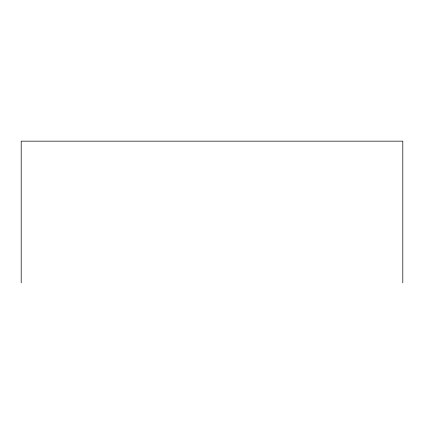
<?xml version="1.0" encoding="UTF-8"?>
<svg xmlns="http://www.w3.org/2000/svg" width="424" height="424" viewBox="0 0 424 424"><rect width="100%" height="100%" fill="white"/><g stroke="black" fill="none" stroke-linecap="round" stroke-linejoin="round"><path stroke-width="0.64" d="M402.8 282.84L402.8 141.16L21.2 141.16L21.2 282.84"/></g></svg>
